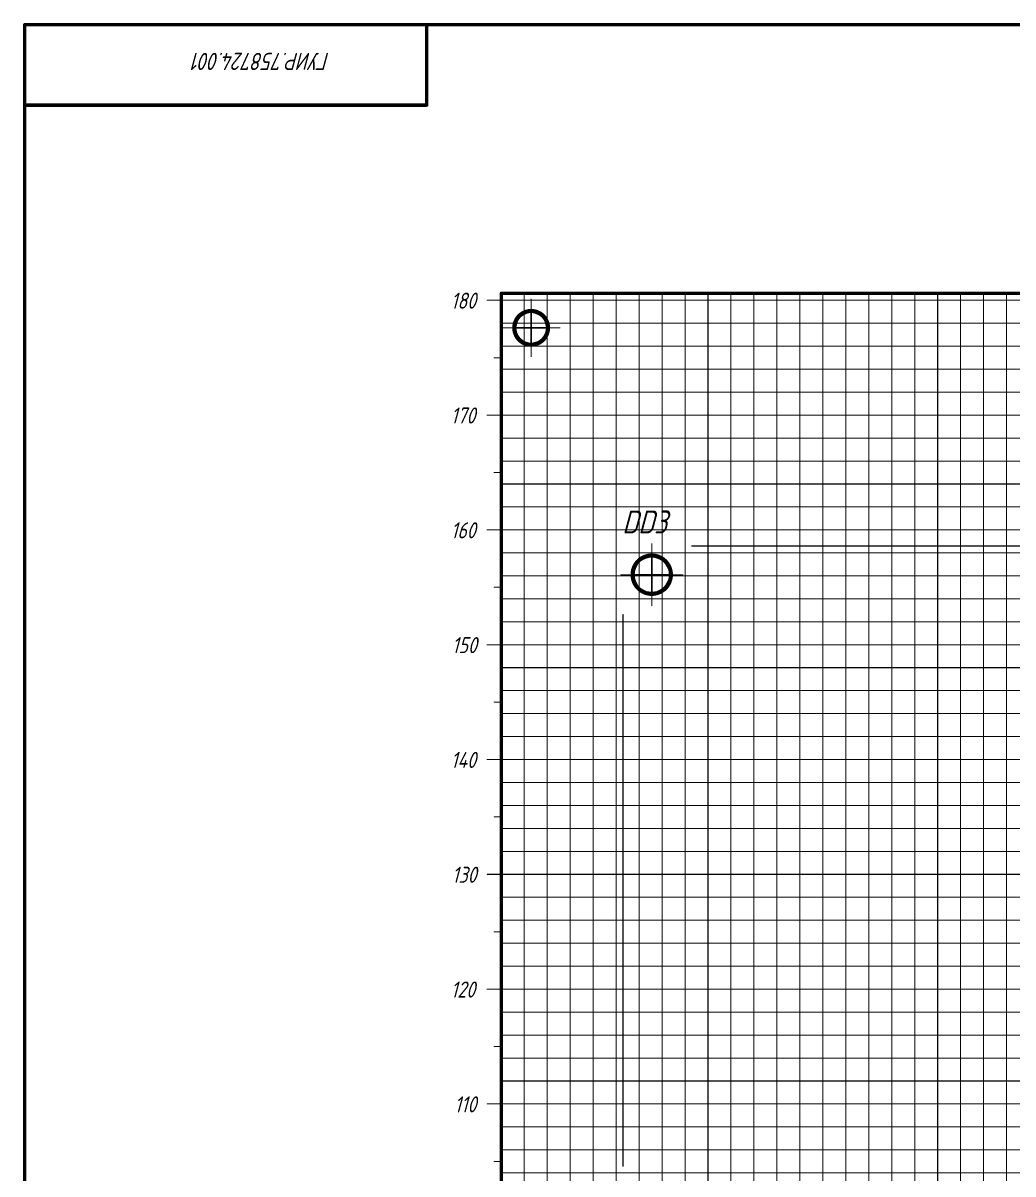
# Model space of a CAD drawing. Header units: millimetres. Extents: x 95 to 923, y 69 to 658.
# Drawn here: x 106.8 to 279.3, y 457.8 to 658.3 of the extents above; entities that cross this region are included whole.
import ezdxf

# ---------------------------------------------------------------- set-up
doc = ezdxf.new("R2010")
doc.units = ezdxf.units.MM
for name, color, linetype in [('Mechanical11', 56, 'Continuous'), ('Mechanical12', 56, 'Continuous'), ('Mechanical13', 56, 'Continuous'), ('Mechanical7', 56, 'Continuous'), ('Mechanical9', 56, 'Continuous')]:
    doc.layers.add(name, color=color, linetype=linetype)
doc.styles.add('GOST type A', font='', dxfattribs={"height": 0.2})
doc.styles.get('GOST type A').set_extended_font_data('GOST type A', italic=True)

msp = doc.modelspace()

# ---------------------------------------------------------------- linework, layer by layer
at = {"layer": 'Mechanical11', "color": 7}
for p, q in [((195.34, 605.22), (195.34, 607.93)), ((195.34, 607.93), (195.77, 607.9)), ((195.77, 607.9), (196.18, 607.8)), ((196.18, 607.8), (196.57, 607.63)), ((196.57, 607.63), (196.93, 607.41)), ((196.93, 607.41), (197.26, 607.14)), ((197.26, 607.14), (197.53, 606.81)), ((197.53, 606.81), (197.76, 606.45)), ((197.76, 606.45), (197.92, 606.06)), ((197.92, 606.06), (198.02, 605.65)), ((198.02, 605.65), (198.05, 605.22)), ((198.05, 605.22), (195.34, 605.22)), ((195.34, 605.22), (198.05, 605.22)), ((195.34, 602.51), (195.34, 605.22)), ((197.53, 603.63), (197.26, 603.31)), ((197.76, 603.99), (197.53, 603.63)), ((197.92, 604.38), (197.76, 603.99)), ((198.02, 604.8), (197.92, 604.38)), ((198.05, 605.22), (198.02, 604.8)), ((195.77, 602.55), (195.34, 602.51)), ((196.18, 602.65), (195.77, 602.55)), ((196.57, 602.81), (196.18, 602.65)), ((196.93, 603.03), (196.57, 602.81)), ((197.26, 603.31), (196.93, 603.03)), ((213.38, 563.18), (213.57, 563.63)), ((213.57, 563.63), (213.83, 564.05)), ((213.83, 564.05), (214.14, 564.42)), ((214.14, 564.42), (214.51, 564.74)), ((214.51, 564.74), (214.93, 564.99)), ((214.93, 564.99), (215.38, 565.18)), ((215.38, 565.18), (215.86, 565.29)), ((215.86, 565.29), (216.34, 565.33)), ((216.34, 565.33), (216.34, 562.22)), ((213.23, 562.22), (213.27, 562.71)), ((216.34, 562.22), (213.23, 562.22)), ((213.27, 562.71), (213.38, 563.18))]:
    msp.add_line(p, q, dxfattribs=at)
at = {"layer": 'Mechanical12', "color": 7}
for p, q in [((193.75, 607.41), (194.11, 607.63)), ((194.11, 607.63), (194.5, 607.8)), ((194.5, 607.8), (194.92, 607.9)), ((194.92, 607.9), (195.34, 607.93)), ((195.34, 607.93), (195.34, 605.22)), ((192.63, 605.22), (192.67, 605.65)), ((192.67, 605.65), (192.77, 606.06)), ((192.77, 606.06), (192.93, 606.45)), ((192.93, 606.45), (193.15, 606.81)), ((193.15, 606.81), (193.43, 607.14)), ((193.43, 607.14), (193.75, 607.41)), ((195.34, 605.22), (192.63, 605.22)), ((192.63, 605.22), (195.34, 605.22)), ((192.67, 604.8), (192.63, 605.22)), ((192.77, 604.38), (192.67, 604.8)), ((192.93, 603.99), (192.77, 604.38)), ((193.15, 603.63), (192.93, 603.99)), ((193.43, 603.31), (193.15, 603.63)), ((195.34, 605.22), (195.34, 602.51)), ((193.75, 603.03), (193.43, 603.31)), ((194.11, 602.81), (193.75, 603.03)), ((194.5, 602.65), (194.11, 602.81)), ((194.92, 602.55), (194.5, 602.65)), ((195.34, 602.51), (194.92, 602.55)), ((216.34, 562.22), (216.34, 565.33)), ((216.34, 565.33), (216.83, 565.29)), ((216.83, 565.29), (217.3, 565.18)), ((217.3, 565.18), (217.75, 564.99)), ((217.75, 564.99), (218.17, 564.74)), ((218.17, 564.74), (218.54, 564.42)), ((218.54, 564.42), (218.86, 564.05)), ((218.86, 564.05), (219.11, 563.63)), ((219.11, 563.63), (219.3, 563.18)), ((213.23, 562.22), (216.34, 562.22)), ((213.27, 561.74), (213.23, 562.22)), ((213.38, 561.26), (213.27, 561.74)), ((219.45, 562.22), (216.34, 562.22)), ((216.34, 562.22), (216.34, 559.11)), ((216.34, 559.11), (216.34, 562.22)), ((216.34, 562.22), (219.45, 562.22)), ((219.3, 563.18), (219.41, 562.71)), ((219.41, 561.74), (219.3, 561.26)), ((219.41, 562.71), (219.45, 562.22)), ((219.45, 562.22), (219.41, 561.74)), ((213.57, 560.81), (213.38, 561.26)), ((213.83, 560.39), (213.57, 560.81)), ((214.14, 560.02), (213.83, 560.39)), ((214.51, 559.71), (214.14, 560.02)), ((214.93, 559.45), (214.51, 559.71)), ((215.38, 559.26), (214.93, 559.45)), ((217.75, 559.45), (217.3, 559.26)), ((218.17, 559.71), (217.75, 559.45)), ((218.54, 560.02), (218.17, 559.71)), ((218.86, 560.39), (218.54, 560.02)), ((219.11, 560.81), (218.86, 560.39)), ((219.3, 561.26), (219.11, 560.81)), ((215.86, 559.15), (215.38, 559.26)), ((216.34, 559.11), (215.86, 559.15)), ((216.83, 559.15), (216.34, 559.11)), ((217.3, 559.26), (216.83, 559.15))]:
    msp.add_line(p, q, dxfattribs=at)
for points, const_width in [([(190.14, 611.22), (432.34, 611.22)], 0.6), ([(190.14, 611.22), (190.14, 250.02)], 0.6), ([(190.14, 611.22), (432.34, 611.22)], 0.6), ([(190.14, 611.22), (190.14, 250.02)], 0.6), ([(190.14, 611.22), (432.34, 611.22)], 0.6), ([(190.14, 611.22), (190.14, 250.02)], 0.6), ([(190.14, 611.22), (432.34, 611.22)], 0.6), ([(190.14, 611.22), (190.14, 250.02)], 0.6), ([(223.34, 567.22), (395.34, 567.22)], 0.254), ([(211.34, 459.22), (211.34, 555.22)], 0.254)]:
    msp.add_lwpolyline(points, dxfattribs=dict(at, const_width=const_width))
for points, const_width in [([(189.99, 611.22, 1), (190.29, 611.22, 1)], 0.3), ([(189.99, 611.22, 1), (190.29, 611.22, 1)], 0.3), ([(189.99, 611.22, 1), (190.29, 611.22, 1)], 0.3), ([(189.99, 611.22, 1), (190.29, 611.22, 1)], 0.3), ([(189.99, 611.22, 1), (190.29, 611.22, 1)], 0.3), ([(189.99, 611.22, 1), (190.29, 611.22, 1)], 0.3), ([(189.99, 611.22, 1), (190.29, 611.22, 1)], 0.3), ([(189.99, 611.22, 1), (190.29, 611.22, 1)], 0.3), ([(198.34, 605.22, 1), (192.34, 605.22, 1)], 0.6), ([(198.34, 605.22, 1), (192.34, 605.22, 1)], 0.6), ([(192.19, 605.22, 1), (192.49, 605.22, 1)], 0.3), ([(192.19, 605.22, 1), (192.49, 605.22, 1)], 0.3), ([(198.19, 605.22, 1), (198.49, 605.22, 1)], 0.3), ([(198.19, 605.22, 1), (198.49, 605.22, 1)], 0.3), ([(219.74, 562.22, 1), (212.94, 562.22, 1)], 0.6), ([(219.74, 562.22, 1), (212.94, 562.22, 1)], 0.6), ([(223.28, 567.22, 1), (223.41, 567.22, 1)], 0.127), ([(212.79, 562.22, 1), (213.09, 562.22, 1)], 0.3), ([(212.79, 562.22, 1), (213.09, 562.22, 1)], 0.3), ([(219.59, 562.22, 1), (219.89, 562.22, 1)], 0.3), ([(219.59, 562.22, 1), (219.89, 562.22, 1)], 0.3), ([(211.28, 555.22, 1), (211.41, 555.22, 1)], 0.127), ([(211.28, 459.22, 1), (211.41, 459.22, 1)], 0.127)]:
    msp.add_lwpolyline(points, format="xyb", close=True, dxfattribs=dict(at, const_width=const_width))
at = {"layer": 'Mechanical13', "color": 7, "const_width": 0.6}
for points in [[(107.14, 658.02), (923.14, 658.02)], [(107.14, 74.02), (107.14, 658.02)], [(177.14, 644.02), (177.14, 658.02)], [(107.14, 644.02), (177.14, 644.02)]]:
    msp.add_lwpolyline(points, dxfattribs=at)
at = {"layer": 'Mechanical13', "color": 7, "const_width": 0.3}
for points in [[(106.99, 658.02, 1), (107.29, 658.02, 1)], [(106.99, 658.02, 1), (107.29, 658.02, 1)], [(176.99, 658.02, 1), (177.29, 658.02, 1)], [(106.99, 644.02, 1), (107.29, 644.02, 1)], [(176.99, 644.02, 1), (177.29, 644.02, 1)], [(176.99, 644.02, 1), (177.29, 644.02, 1)]]:
    msp.add_lwpolyline(points, format="xyb", close=True, dxfattribs=at)
at = {"layer": 'Mechanical7', "color": 7, "const_width": 0.18}
for points in [[(195.34, 600.22), (195.34, 610.22)], [(195.34, 600.52), (195.34, 609.92)], [(190.34, 605.22), (200.34, 605.22)], [(190.64, 605.22), (200.04, 605.22)], [(216.34, 556.82), (216.34, 567.62)], [(216.34, 557.12), (216.34, 567.32)], [(210.94, 562.22), (221.74, 562.22)], [(211.24, 562.22), (221.44, 562.22)]]:
    msp.add_lwpolyline(points, dxfattribs=at)
at = {"layer": 'Mechanical7', "color": 7, "const_width": 0.09}
for points in [[(195.3, 610.22, 1), (195.39, 610.22, 1)], [(195.3, 609.92, 1), (195.39, 609.92, 1)], [(190.3, 605.22, 1), (190.39, 605.22, 1)], [(190.6, 605.22, 1), (190.69, 605.22, 1)], [(200, 605.22, 1), (200.09, 605.22, 1)], [(200.3, 605.22, 1), (200.39, 605.22, 1)], [(195.3, 600.52, 1), (195.39, 600.52, 1)], [(195.3, 600.22, 1), (195.39, 600.22, 1)], [(216.3, 567.62, 1), (216.39, 567.62, 1)], [(216.3, 567.32, 1), (216.39, 567.32, 1)], [(210.9, 562.22, 1), (210.99, 562.22, 1)], [(211.2, 562.22, 1), (211.29, 562.22, 1)], [(221.4, 562.22, 1), (221.49, 562.22, 1)], [(221.7, 562.22, 1), (221.79, 562.22, 1)], [(216.3, 557.12, 1), (216.39, 557.12, 1)], [(216.3, 556.82, 1), (216.39, 556.82, 1)]]:
    msp.add_lwpolyline(points, format="xyb", close=True, dxfattribs=at)
at = {"layer": 'Mechanical9', "color": 7, "const_width": 0.18}
for points in [[(187.66, 610.02), (190.14, 610.02)], [(188.9, 610.02), (190.14, 610.02)], [(190.14, 250.02), (190.14, 611.22)], [(190.14, 611.22), (432.34, 611.22)], [(190.14, 610.02), (432.34, 610.02)], [(194.14, 250.02), (194.14, 611.22)], [(198.14, 250.02), (198.14, 611.22)], [(202.14, 250.02), (202.14, 611.22)], [(206.14, 250.02), (206.14, 611.22)], [(210.14, 250.02), (210.14, 611.22)], [(214.14, 250.02), (214.14, 611.22)], [(218.14, 250.02), (218.14, 611.22)], [(222.14, 250.02), (222.14, 611.22)], [(226.14, 250.02), (226.14, 611.22)], [(230.14, 250.02), (230.14, 611.22)], [(234.14, 250.02), (234.14, 611.22)], [(238.14, 250.02), (238.14, 611.22)], [(242.14, 250.02), (242.14, 611.22)], [(246.14, 250.02), (246.14, 611.22)], [(250.14, 250.02), (250.14, 611.22)], [(254.14, 250.02), (254.14, 611.22)], [(258.14, 250.02), (258.14, 611.22)], [(262.14, 250.02), (262.14, 611.22)], [(266.14, 250.02), (266.14, 611.22)], [(270.14, 250.02), (270.14, 611.22)], [(274.14, 250.02), (274.14, 611.22)], [(278.14, 250.02), (278.14, 611.22)], [(190.14, 606.02), (432.34, 606.02)], [(190.14, 602.02), (432.34, 602.02)], [(188.9, 600.02), (190.14, 600.02)], [(190.14, 598.02), (432.34, 598.02)], [(190.14, 594.02), (432.34, 594.02)], [(187.66, 590.02), (190.14, 590.02)], [(188.9, 590.02), (190.14, 590.02)], [(190.14, 590.02), (432.34, 590.02)], [(190.14, 586.02), (432.34, 586.02)], [(190.14, 582.02), (432.34, 582.02)], [(188.9, 580.02), (190.14, 580.02)], [(190.14, 578.02), (432.34, 578.02)], [(190.14, 574.02), (432.34, 574.02)], [(187.66, 570.02), (190.14, 570.02)], [(188.9, 570.02), (190.14, 570.02)], [(190.14, 570.02), (432.34, 570.02)], [(190.14, 566.02), (432.34, 566.02)], [(190.14, 562.02), (432.34, 562.02)], [(188.9, 560.02), (190.14, 560.02)], [(190.14, 558.02), (432.34, 558.02)], [(190.14, 554.02), (432.34, 554.02)], [(187.66, 550.02), (190.14, 550.02)], [(188.9, 550.02), (190.14, 550.02)], [(190.14, 550.02), (432.34, 550.02)], [(190.14, 546.02), (432.34, 546.02)], [(190.14, 542.02), (432.34, 542.02)], [(188.9, 540.02), (190.14, 540.02)], [(190.14, 538.02), (432.34, 538.02)], [(190.14, 534.02), (432.34, 534.02)], [(187.66, 530.02), (190.14, 530.02)], [(188.9, 530.02), (190.14, 530.02)], [(190.14, 530.02), (432.34, 530.02)], [(190.14, 526.02), (432.34, 526.02)], [(190.14, 522.02), (432.34, 522.02)], [(188.9, 520.02), (190.14, 520.02)], [(190.14, 518.02), (432.34, 518.02)], [(190.14, 514.02), (432.34, 514.02)], [(187.66, 510.02), (190.14, 510.02)], [(188.9, 510.02), (190.14, 510.02)], [(190.14, 510.02), (432.34, 510.02)], [(190.14, 506.02), (432.34, 506.02)], [(190.14, 502.02), (432.34, 502.02)], [(188.9, 500.02), (190.14, 500.02)], [(190.14, 498.02), (432.34, 498.02)], [(190.14, 494.02), (432.34, 494.02)], [(187.66, 490.02), (190.14, 490.02)], [(188.9, 490.02), (190.14, 490.02)], [(190.14, 490.02), (432.34, 490.02)], [(190.14, 486.02), (432.34, 486.02)], [(190.14, 482.02), (432.34, 482.02)], [(188.9, 480.02), (190.14, 480.02)], [(190.14, 478.02), (432.34, 478.02)], [(190.14, 474.02), (432.34, 474.02)], [(187.66, 470.02), (190.14, 470.02)], [(188.9, 470.02), (190.14, 470.02)], [(190.14, 470.02), (432.34, 470.02)], [(190.14, 466.02), (432.34, 466.02)], [(190.14, 462.02), (432.34, 462.02)], [(188.9, 460.02), (190.14, 460.02)], [(190.14, 458.02), (432.34, 458.02)]]:
    msp.add_lwpolyline(points, dxfattribs=at)
at = {"layer": 'Mechanical9', "color": 7, "const_width": 0.09}
for points in [[(187.62, 610.02, 1), (187.71, 610.02, 1)], [(188.86, 610.02, 1), (188.95, 610.02, 1)], [(190.1, 611.22, 1), (190.19, 611.22, 1)], [(190.1, 611.22, 1), (190.19, 611.22, 1)], [(190.1, 611.02, 1), (190.19, 611.02, 1)], [(190.1, 610.02, 1), (190.19, 610.02, 1)], [(190.1, 610.02, 1), (190.19, 610.02, 1)], [(190.1, 610.02, 1), (190.19, 610.02, 1)], [(194.1, 611.22, 1), (194.19, 611.22, 1)], [(198.1, 611.22, 1), (198.19, 611.22, 1)], [(202.1, 611.22, 1), (202.19, 611.22, 1)], [(206.1, 611.22, 1), (206.19, 611.22, 1)], [(210.1, 611.22, 1), (210.19, 611.22, 1)], [(214.1, 611.22, 1), (214.19, 611.22, 1)], [(218.1, 611.22, 1), (218.19, 611.22, 1)], [(222.1, 611.22, 1), (222.19, 611.22, 1)], [(226.1, 611.22, 1), (226.19, 611.22, 1)], [(230.1, 611.22, 1), (230.19, 611.22, 1)], [(234.1, 611.22, 1), (234.19, 611.22, 1)], [(238.1, 611.22, 1), (238.19, 611.22, 1)], [(242.1, 611.22, 1), (242.19, 611.22, 1)], [(246.1, 611.22, 1), (246.19, 611.22, 1)], [(250.1, 611.22, 1), (250.19, 611.22, 1)], [(254.1, 611.22, 1), (254.19, 611.22, 1)], [(258.1, 611.22, 1), (258.19, 611.22, 1)], [(262.1, 611.22, 1), (262.19, 611.22, 1)], [(266.1, 611.22, 1), (266.19, 611.22, 1)], [(270.1, 611.22, 1), (270.19, 611.22, 1)], [(274.1, 611.22, 1), (274.19, 611.22, 1)], [(278.1, 611.22, 1), (278.19, 611.22, 1)], [(190.1, 606.02, 1), (190.19, 606.02, 1)], [(195.3, 605.22, 1), (195.39, 605.22, 1)], [(190.1, 602.02, 1), (190.19, 602.02, 1)], [(188.86, 600.02, 1), (188.95, 600.02, 1)], [(190.1, 600.02, 1), (190.19, 600.02, 1)], [(190.1, 598.02, 1), (190.19, 598.02, 1)], [(190.1, 594.02, 1), (190.19, 594.02, 1)], [(187.62, 590.02, 1), (187.71, 590.02, 1)], [(188.86, 590.02, 1), (188.95, 590.02, 1)], [(190.1, 590.02, 1), (190.19, 590.02, 1)], [(190.1, 590.02, 1), (190.19, 590.02, 1)], [(190.1, 590.02, 1), (190.19, 590.02, 1)], [(190.1, 586.02, 1), (190.19, 586.02, 1)], [(190.1, 582.02, 1), (190.19, 582.02, 1)], [(188.86, 580.02, 1), (188.95, 580.02, 1)], [(190.1, 580.02, 1), (190.19, 580.02, 1)], [(190.1, 578.02, 1), (190.19, 578.02, 1)], [(190.1, 574.02, 1), (190.19, 574.02, 1)], [(187.62, 570.02, 1), (187.71, 570.02, 1)], [(188.86, 570.02, 1), (188.95, 570.02, 1)], [(190.1, 570.02, 1), (190.19, 570.02, 1)], [(190.1, 570.02, 1), (190.19, 570.02, 1)], [(190.1, 570.02, 1), (190.19, 570.02, 1)], [(190.1, 566.02, 1), (190.19, 566.02, 1)], [(190.1, 562.02, 1), (190.19, 562.02, 1)], [(188.86, 560.02, 1), (188.95, 560.02, 1)], [(190.1, 560.02, 1), (190.19, 560.02, 1)], [(190.1, 558.02, 1), (190.19, 558.02, 1)], [(190.1, 554.02, 1), (190.19, 554.02, 1)], [(187.62, 550.02, 1), (187.71, 550.02, 1)], [(188.86, 550.02, 1), (188.95, 550.02, 1)], [(190.1, 550.02, 1), (190.19, 550.02, 1)], [(190.1, 550.02, 1), (190.19, 550.02, 1)], [(190.1, 550.02, 1), (190.19, 550.02, 1)], [(190.1, 546.02, 1), (190.19, 546.02, 1)], [(190.1, 542.02, 1), (190.19, 542.02, 1)], [(188.86, 540.02, 1), (188.95, 540.02, 1)], [(190.1, 540.02, 1), (190.19, 540.02, 1)], [(190.1, 538.02, 1), (190.19, 538.02, 1)], [(190.1, 534.02, 1), (190.19, 534.02, 1)], [(187.62, 530.02, 1), (187.71, 530.02, 1)], [(188.86, 530.02, 1), (188.95, 530.02, 1)], [(190.1, 530.02, 1), (190.19, 530.02, 1)], [(190.1, 530.02, 1), (190.19, 530.02, 1)], [(190.1, 530.02, 1), (190.19, 530.02, 1)], [(190.1, 526.02, 1), (190.19, 526.02, 1)], [(190.1, 522.02, 1), (190.19, 522.02, 1)], [(188.86, 520.02, 1), (188.95, 520.02, 1)], [(190.1, 520.02, 1), (190.19, 520.02, 1)], [(190.1, 518.02, 1), (190.19, 518.02, 1)], [(190.1, 514.02, 1), (190.19, 514.02, 1)], [(187.62, 510.02, 1), (187.71, 510.02, 1)], [(188.86, 510.02, 1), (188.95, 510.02, 1)], [(190.1, 510.02, 1), (190.19, 510.02, 1)], [(190.1, 510.02, 1), (190.19, 510.02, 1)], [(190.1, 510.02, 1), (190.19, 510.02, 1)], [(190.1, 506.02, 1), (190.19, 506.02, 1)], [(190.1, 502.02, 1), (190.19, 502.02, 1)], [(188.86, 500.02, 1), (188.95, 500.02, 1)], [(190.1, 500.02, 1), (190.19, 500.02, 1)], [(190.1, 498.02, 1), (190.19, 498.02, 1)], [(190.1, 494.02, 1), (190.19, 494.02, 1)], [(187.62, 490.02, 1), (187.71, 490.02, 1)], [(188.86, 490.02, 1), (188.95, 490.02, 1)], [(190.1, 490.02, 1), (190.19, 490.02, 1)], [(190.1, 490.02, 1), (190.19, 490.02, 1)], [(190.1, 490.02, 1), (190.19, 490.02, 1)], [(190.1, 486.02, 1), (190.19, 486.02, 1)], [(190.1, 482.02, 1), (190.19, 482.02, 1)], [(188.86, 480.02, 1), (188.95, 480.02, 1)], [(190.1, 480.02, 1), (190.19, 480.02, 1)], [(190.1, 478.02, 1), (190.19, 478.02, 1)], [(190.1, 474.02, 1), (190.19, 474.02, 1)], [(187.62, 470.02, 1), (187.71, 470.02, 1)], [(188.86, 470.02, 1), (188.95, 470.02, 1)], [(190.1, 470.02, 1), (190.19, 470.02, 1)], [(190.1, 470.02, 1), (190.19, 470.02, 1)], [(190.1, 470.02, 1), (190.19, 470.02, 1)], [(190.1, 466.02, 1), (190.19, 466.02, 1)], [(190.1, 462.02, 1), (190.19, 462.02, 1)], [(188.86, 460.02, 1), (188.95, 460.02, 1)], [(190.1, 460.02, 1), (190.19, 460.02, 1)], [(190.1, 458.02, 1), (190.19, 458.02, 1)]]:
    msp.add_lwpolyline(points, format="xyb", close=True, dxfattribs=at)

# ---------------------------------------------------------------- texts
at = {"layer": 'Mechanical13', "color": 7, "style": 'GOST type A'}
msp.add_text('ГУИР.758724.001', height=3, rotation=180, dxfattribs=at).set_placement((160.27, 653.13))
at = {"layer": 'Mechanical7', "color": 7, "style": 'GOST type A'}
for s, height, p in [('180', 2.8, (181.35, 608.55)), ('170', 2.8, (181.35, 588.55)), ('DD3', 4, (211.2, 569.4)), ('160', 2.8, (181.35, 568.55)), ('150', 2.8, (181.55, 548.55)), ('140', 2.8, (181.35, 528.55)), ('130', 2.8, (181.55, 508.55)), ('120', 2.8, (181.35, 488.55)), ('110', 2.8, (181.98, 468.55))]:
    msp.add_text(s, height=height, dxfattribs=at).set_placement(p)

doc.saveas('drawing.dxf')
